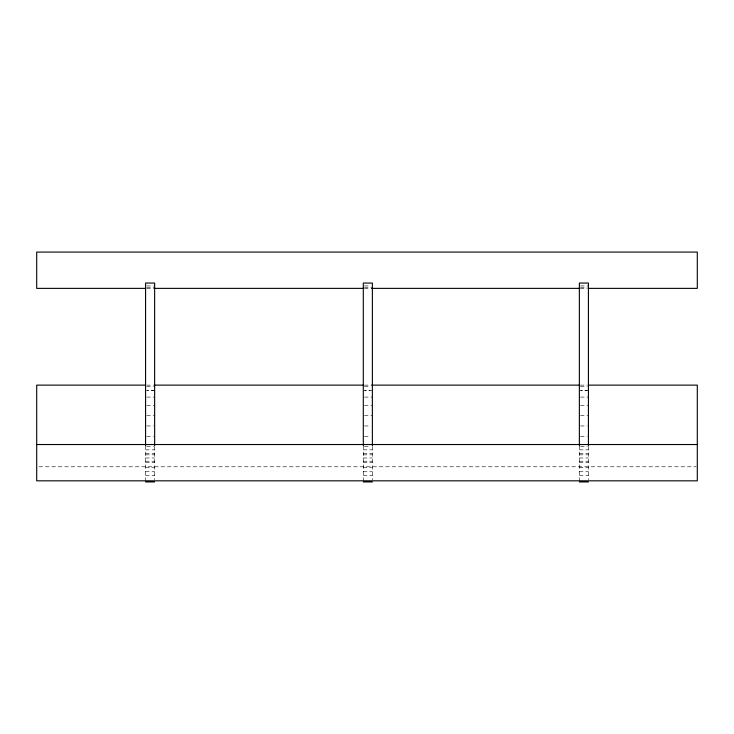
<?xml version="1.0" encoding="UTF-8"?>
<svg xmlns="http://www.w3.org/2000/svg" width="734" height="734" viewBox="0 0 734 734"><rect width="100%" height="100%" fill="white"/><g stroke="black" fill="none" stroke-linecap="round" stroke-linejoin="round"><path stroke-width="0.55" stroke-dasharray="3.67 2.75" d="M146.699 285.939L153.507 285.939M364.44 285.939L370.11 285.939M580.493 285.939L588.429 285.939M146.699 287.746L154.645 287.746M364.44 287.746L372.377 287.746M580.493 287.746L587.301 287.746M146.699 288.37L153.681 288.37M364.44 288.37L370.441 288.37M580.319 288.37L587.301 288.37M146.699 385.13L153.681 385.13M364.44 385.13L370.441 385.13M580.319 385.13L587.301 385.13M146.699 386.524L153.507 386.524M364.44 386.524L370.11 386.524M580.493 386.524L587.301 386.524M154.645 390.598L146.699 390.598L153.507 390.671M372.377 390.598L364.44 390.598L370.11 390.671M588.429 390.598L580.493 390.598L587.301 390.671M146.699 397.085L154.645 397.085M364.44 397.085L372.377 397.085M580.493 397.085L588.429 397.085M146.699 405.544L154.645 405.544M364.44 405.544L372.377 405.544M580.493 405.544L588.429 405.544M146.699 415.389L154.645 415.389M364.44 415.389L372.377 415.389M580.493 415.389L588.429 415.389M146.699 425.959L153.507 425.959M364.44 425.959L370.11 425.959M580.493 425.959L587.301 425.959M146.699 436.528L153.507 436.528M364.44 436.528L370.11 436.528M580.493 436.528L587.301 436.528M146.699 446.373L153.507 446.373M364.44 446.373L370.11 446.373M580.493 446.373L587.301 446.373M145.571 449.85L154.645 449.85M363.302 449.85L372.377 449.85M579.355 449.85L588.429 449.85M145.571 453.603L154.645 453.603M363.302 453.603L372.377 453.603M579.355 453.603L588.429 453.603M145.571 454.823L154.645 454.823M363.302 454.823L372.377 454.823M579.355 454.823L588.429 454.823M145.571 457.979L154.645 457.979M363.302 457.979L372.377 457.979M579.355 457.979L588.429 457.979M145.571 461.236L154.645 461.236M363.302 461.236L372.377 461.236M579.355 461.236L588.429 461.236M145.571 462.677L154.645 462.677M363.302 462.677L372.377 462.677M579.355 462.677L588.429 462.677M38.994 466.787L696.153 466.787M145.571 467.374L154.645 467.374M363.302 467.374L372.377 467.374M579.355 467.374L588.429 467.374M145.571 471.751L154.645 471.751M363.302 471.751L372.377 471.751M579.355 471.751L588.429 471.751M145.571 475.504L154.645 475.504M363.302 475.504L372.377 475.504M579.355 475.504L588.429 475.504M588.429 446.373L588.429 479.788M579.355 445.566L579.355 481.926M372.377 446.373L372.377 479.788M363.302 445.566L363.302 481.926M154.645 446.373L154.645 479.788M145.571 445.566L145.571 481.926"/><path stroke-width="1.1" d="M145.653 288.37L36.7 288.37L36.7 252.074L697.3 252.074L697.3 288.37L588.347 288.37M154.828 288.37L363.559 288.37M371.587 288.37L579.172 288.37M145.653 385.13L36.7 385.13L36.7 480.825L697.3 480.825L697.3 385.13L588.347 385.13M154.828 385.13L363.559 385.13M371.587 385.13L579.172 385.13M36.7 444.529L697.3 444.529M145.571 481.926L154.645 481.926M363.302 481.926L372.377 481.926M579.355 481.926L588.429 481.926M588.429 445.566L588.429 283.049L579.355 283.049L579.355 445.566M372.377 445.566L372.377 283.049L363.302 283.049L363.302 445.566M154.645 445.566L154.645 283.049L145.571 283.049L145.571 445.566"/></g></svg>
